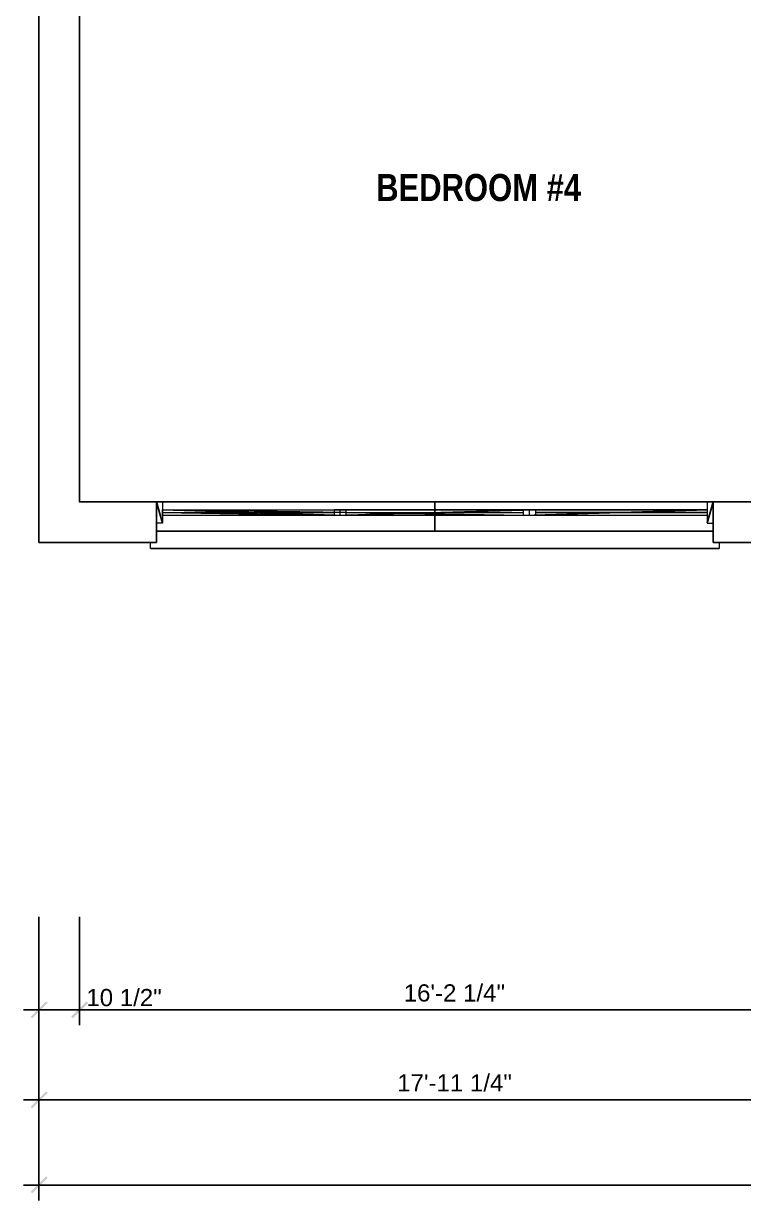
# Model space of a CAD drawing. Header units: millimetres. Extents: x 58 to 2247, y 57 to 1671.
# Drawn here: x 541 to 727.2, y 372.3 to 676.8 of the extents above; entities that cross this region are included whole.
import ezdxf

# ---------------------------------------------------------------- set-up
doc = ezdxf.new("R2010")
doc.units = ezdxf.units.MM
doc.header["$LTSCALE"] = 0.5
for name, color, linetype in [('main floor exterior line', 2, 'CONTINUOUS'), ('main floor interior line', 6, 'CONTINUOUS'), ('PDF_Geometry', 7, 'Continuous'), ('PDF_Solid Fills', 7, 'Continuous'), ('PDF_Text', 7, 'Continuous')]:
    doc.layers.add(name, color=color, linetype=linetype)
doc.styles.add('PDF Arial Narrow Bold', font='ARIALNB.TTF')
doc.styles.add('PDF ArialMT', font='arial.ttf')

msp = doc.modelspace()

# ---------------------------------------------------------------- linework, layer by layer
at = {"layer": 'main floor exterior line'}
for points in [[(545.02, 802.61), (545.02, 542.53)], [(747.5, 713.73), (555.5, 713.73), (555.5, 553.01), (749.82, 553.01)], [(719.42, 542.53), (760.3, 542.53), (760.3, 560.53), (786.78, 560.53), (786.78, 510.53), (803.82, 510.53)], [(670.38, 551.01), (717.9, 551.01), (670.38, 549.49), (624.38, 550.29), (576.94, 551.01), (624.38, 549.49)], [(621.42, 551.01), (673.42, 551.01), (621.42, 549.49), (576.94, 550.29)], [(673.42, 550.29), (717.9, 550.29)], [(575.42, 545.49), (719.42, 545.49)], [(545.02, 542.53), (575.42, 542.53)], [(720.94, 541.01), (573.9, 541.01)], [(545.02, 445.65), (545.02, 417.65)], [(555.5, 417.65), (555.5, 445.65)], [(541.02, 421.65), (559.5, 421.65)], [(545.02, 422.29), (545.02, 394.29)], [(551.5, 421.65), (753.82, 421.65)], [(545.02, 400.29), (545.02, 372.29)], [(541.02, 398.29), (764.3, 398.29)], [(541.02, 376.29), (1321.02, 376.29)]]:
    msp.add_lwpolyline(points, dxfattribs=at)
at = {"layer": 'main floor interior line'}
for points in [[(575.42, 542.53), (575.42, 553.01), (576.94, 547.49)], [(647.42, 545.49), (647.42, 553.01)], [(717.9, 547.49), (719.42, 553.01), (719.42, 542.53)]]:
    msp.add_lwpolyline(points, dxfattribs=at)
at = {"layer": 'PDF_Geometry', "lineweight": 20}
for points in [[(555.5, 802.61), (545.02, 802.61), (545.02, 542.53), (575.42, 542.53), (575.42, 553.01)], [(747.5, 713.73), (555.5, 713.73), (555.5, 553.01), (749.82, 553.01), (749.82, 576.53)], [(719.42, 553.01), (719.42, 542.53), (760.3, 542.53), (760.3, 560.53), (786.78, 560.53), (786.78, 510.53), (803.82, 510.53), (803.82, 521.01)]]:
    msp.add_lwpolyline(points, dxfattribs=at)
at = {"layer": 'PDF_Geometry', "lineweight": 9}
for points in [[(576.94, 553.01), (576.94, 547.49), (575.42, 547.49)], [(717.9, 553.01), (717.9, 547.49), (719.42, 547.49)], [(622.94, 549.49), (622.94, 551.01)]]:
    msp.add_lwpolyline(points, dxfattribs=at)
at = {"layer": 'PDF_Geometry', "color": 7, "lineweight": 25, "true_color": 0xffffff}
msp.add_lwpolyline([(647.42, 545.49), (647.42, 553.01)], dxfattribs=at)
at = {"layer": 'PDF_Geometry', "lineweight": 9}
for points in [[(576.94, 551.01), (624.38, 551.01), (624.38, 549.49), (576.94, 549.49)], [(621.42, 551.01), (673.42, 551.01), (673.42, 549.49), (621.42, 549.49)], [(670.38, 551.01), (717.9, 551.01), (717.9, 549.49), (670.38, 549.49)]]:
    msp.add_lwpolyline(points, close=True, dxfattribs=at)
at = {"layer": 'PDF_Geometry', "lineweight": 5}
for points in [[(576.94, 550.29), (621.42, 550.29)], [(624.38, 550.29), (670.38, 550.29)], [(671.9, 549.49), (671.9, 551.01)], [(673.42, 550.29), (717.9, 550.29)], [(575.42, 545.49), (719.42, 545.49)], [(720.94, 542.53), (720.94, 541.01), (573.9, 541.01), (573.9, 542.53)], [(545.02, 445.65), (545.02, 417.65)], [(541.02, 421.65), (559.5, 421.65)], [(545.02, 422.29), (545.02, 394.29)], [(551.5, 421.65), (753.82, 421.65)], [(545.02, 400.29), (545.02, 372.29)], [(541.02, 398.29), (764.3, 398.29)], [(541.02, 376.29), (1321.02, 376.29)]]:
    msp.add_lwpolyline(points, dxfattribs=at)
msp.add_lwpolyline([(555.5, 417.65), (555.5, 445.65)], close=True, dxfattribs=at)
at = {"layer": 'PDF_Solid Fills', "transparency": 33554559}
for points in [[(546.86, 423.81), (543.26, 419.41), (542.86, 419.81)], [(547.26, 423.41), (546.86, 423.81), (543.26, 419.41)], [(553.34, 419.81), (553.74, 419.41), (557.34, 423.81)], [(557.34, 423.81), (553.74, 419.41), (553.34, 419.81)], [(553.74, 419.41), (557.34, 423.81), (557.74, 423.41)], [(557.74, 423.41), (557.34, 423.81), (553.74, 419.41)], [(546.86, 400.53), (543.26, 396.13), (542.86, 396.53)], [(547.26, 400.13), (546.86, 400.53), (543.26, 396.13)], [(546.86, 378.53), (543.26, 374.13), (542.86, 374.53)], [(547.26, 378.13), (546.86, 378.53), (543.26, 374.13)]]:
    msp.add_solid(points, dxfattribs=at)

# ---------------------------------------------------------------- texts
at = {"layer": 'PDF_Text', "attachment_point": 4}
for s, insert, char_height, style in [('BEDROOM #4', (632.24, 634.32), 7, 'PDF Arial Narrow Bold'), ('10 1/2"', (557.27, 424.76), 4.452, 'PDF ArialMT'), ('16\'-2 1/4"', (639.36, 425.96), 4.452, 'PDF ArialMT'), ('17\'-11 1/4"', (637.68, 402.68), 4.4518, 'PDF ArialMT')]:
    msp.add_mtext(s, dxfattribs=dict(at, insert=insert, char_height=char_height, style=style))

doc.saveas('drawing.dxf')
